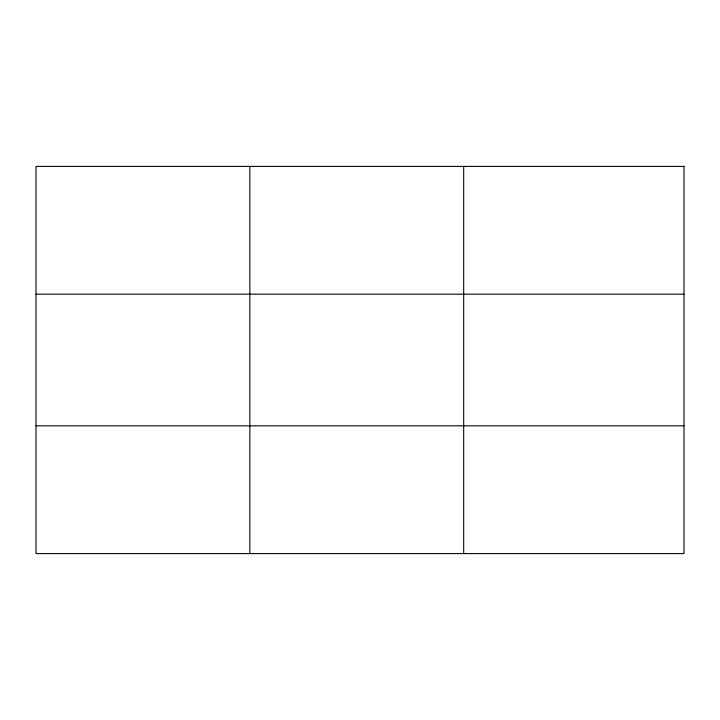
<?xml version="1.0" encoding="UTF-8"?>
<svg xmlns="http://www.w3.org/2000/svg" width="720" height="720" viewBox="0 0 720 720"><rect width="100%" height="100%" fill="white"/><g stroke="black" fill="none" stroke-linecap="round" stroke-linejoin="round"><path stroke-width="1.08" d="M249.84 166.401L249.84 553.599M463.68 166.401L463.68 553.599M36 294.174L684 294.174M36 425.826L684 425.826M684 166.401L684 553.599L36 553.599L36 166.401L684 166.401"/></g></svg>
